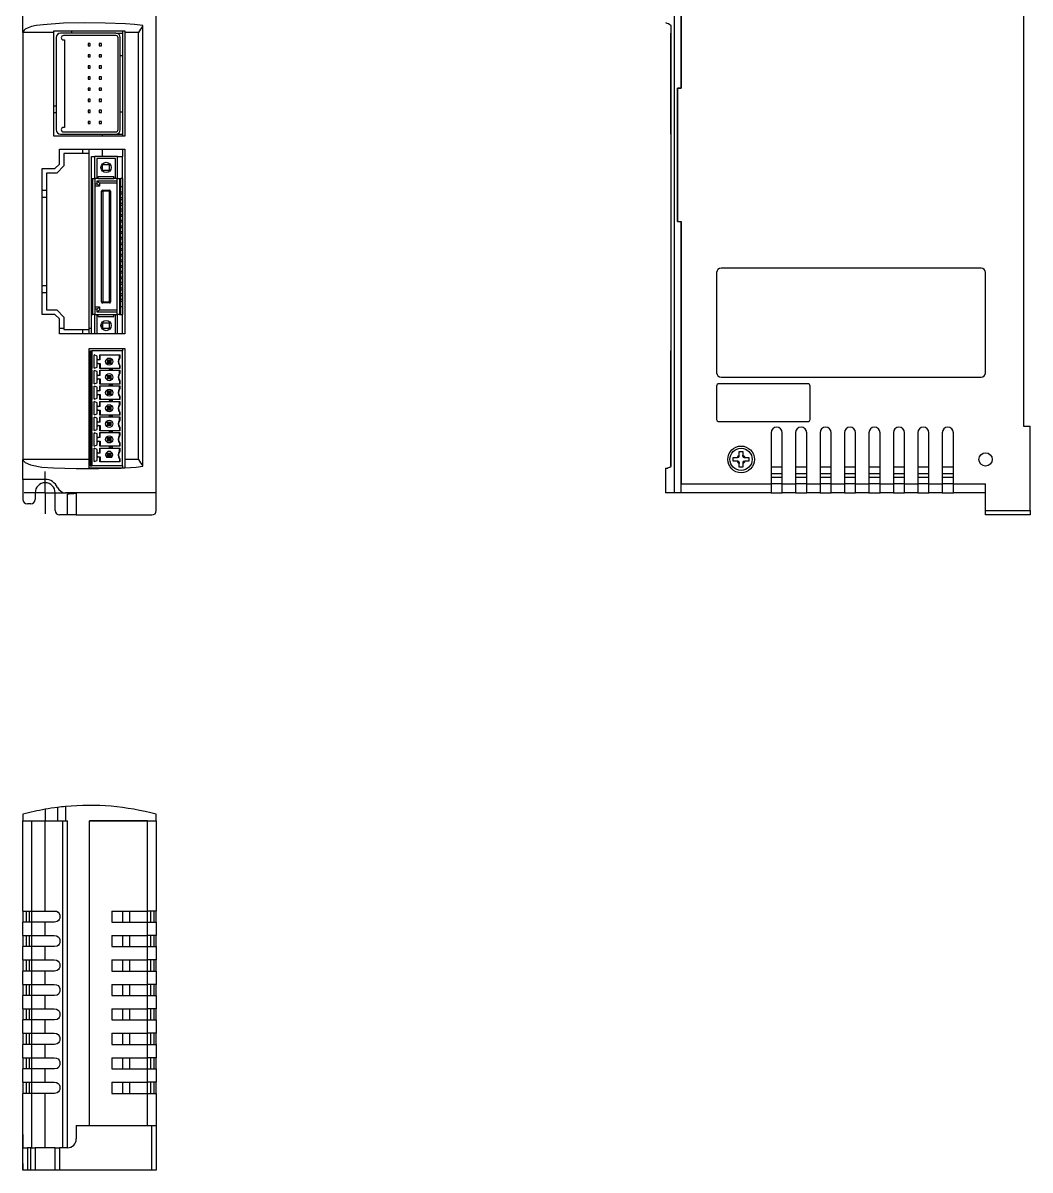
# Model space of a CAD drawing. Extents: x 123 to 708, y 84 to 535.
# Drawn here: x 481.1 to 707.7, y 83.5 to 341.5 of the extents above; entities that cross this region are included whole.
import ezdxf

# ---------------------------------------------------------------- set-up
doc = ezdxf.new("R2010")
doc.units = 0
doc.linetypes.add('CENTER', pattern=[10.16, 6.35, -1.27, 1.27, -1.27])
doc.layers.get('0').update_dxf_attribs({"linetype": 'CONTINUOUS'})
doc.layers.add('CENTER', color=1, linetype='CENTER')

msp = doc.modelspace()

# ---------------------------------------------------------------- linework, layer by layer
at = {"color": 7, "linetype": 'CONTINUOUS'}
for p, q in [((511.1, 235.82), (511.1, 387.82)), ((627.65, 235.82), (627.65, 387.82)), ((629.15, 326.82), (629.15, 387.82)), ((481.1, 339.32), (481.1, 384.82)), ((629.15, 385.82), (629.15, 326.82)), ((706.15, 372.82), (706.15, 250.82)), ((508.1, 241.78), (508.1, 340.86)), ((626.92, 241.78), (626.92, 340.86)), ((488.05, 339.32), (481.1, 339.32)), ((481.1, 339.32), (481.1, 243.32)), ((488.05, 339.32), (488.05, 339.67)), ((488.05, 339.67), (504, 339.67)), ((488.05, 315.97), (488.05, 339.32)), ((488.55, 338.17), (488.55, 317.47)), ((502, 339.17), (489.55, 339.17)), ((502, 338.64), (490.23, 338.64)), ((492.1, 339.17), (492.1, 339.67)), ((502, 339.17), (503.5, 339.17)), ((502.5, 317.47), (502.5, 338.14)), ((503, 317.47), (503, 338.17)), ((503.5, 339.67), (503.5, 315.97)), ((504, 339.67), (504, 339.32)), ((507.13, 339.32), (504, 339.32)), ((504, 339.32), (504, 315.97)), ((507.13, 243.32), (507.13, 339.32)), ((626.85, 338.17), (626.85, 339.17)), ((626.92, 339.17), (626.85, 339.17)), ((626.85, 317.47), (626.85, 338.17)), ((626.92, 338.17), (626.85, 338.17)), ((490.23, 337.64), (490.43, 337.64)), ((490.43, 337.64), (490.43, 317.97)), ((496.25, 336.82), (495.75, 336.82)), ((495.75, 336.82), (495.75, 336.32)), ((495.75, 336.32), (496.25, 336.32)), ((496.25, 336.32), (496.25, 336.82)), ((498.75, 336.82), (498.25, 336.82)), ((498.25, 336.82), (498.25, 336.32)), ((498.25, 336.32), (498.75, 336.32)), ((498.75, 336.32), (498.75, 336.82)), ((495.75, 334.32), (495.75, 333.82)), ((496.25, 334.32), (495.75, 334.32)), ((495.75, 333.82), (496.25, 333.82)), ((496.25, 333.82), (496.25, 334.32)), ((498.75, 334.32), (498.25, 334.32)), ((498.25, 334.32), (498.25, 333.82)), ((498.25, 333.82), (498.75, 333.82)), ((498.75, 333.82), (498.75, 334.32)), ((503, 334.17), (503.5, 334.17)), ((496.25, 331.82), (495.75, 331.82)), ((495.75, 331.82), (495.75, 331.32)), ((495.75, 331.32), (496.25, 331.32)), ((496.25, 331.32), (496.25, 331.82)), ((498.75, 331.82), (498.25, 331.82)), ((498.25, 331.82), (498.25, 331.32)), ((498.25, 331.32), (498.75, 331.32)), ((498.75, 331.32), (498.75, 331.82)), ((496.25, 329.32), (495.75, 329.32)), ((495.75, 329.32), (495.75, 328.82)), ((495.75, 328.82), (496.25, 328.82)), ((496.25, 328.82), (496.25, 329.32)), ((498.25, 329.32), (498.25, 328.82)), ((498.75, 329.32), (498.25, 329.32)), ((498.25, 328.82), (498.75, 328.82)), ((498.75, 328.82), (498.75, 329.32)), ((495.75, 326.82), (495.75, 326.32)), ((496.25, 326.82), (495.75, 326.82)), ((495.75, 326.32), (496.25, 326.32)), ((496.25, 326.32), (496.25, 326.82)), ((498.75, 326.82), (498.25, 326.82)), ((498.25, 326.82), (498.25, 326.32)), ((498.25, 326.32), (498.75, 326.32)), ((498.75, 326.32), (498.75, 326.82)), ((629.15, 326.82), (628.35, 326.82)), ((628.35, 326.82), (628.35, 296.82)), ((628.35, 296.82), (628.35, 326.82)), ((628.35, 326.82), (629.15, 326.82)), ((488.05, 322.82), (488.55, 322.82)), ((496.25, 324.32), (495.75, 324.32)), ((495.75, 324.32), (495.75, 323.82)), ((495.75, 323.82), (496.25, 323.82)), ((496.25, 323.82), (496.25, 324.32)), ((498.25, 324.32), (498.25, 323.82)), ((498.75, 324.32), (498.25, 324.32)), ((498.25, 323.82), (498.75, 323.82)), ((498.75, 323.82), (498.75, 324.32)), ((488.05, 321.32), (488.55, 321.32)), ((496.25, 321.82), (495.75, 321.82)), ((495.75, 321.82), (495.75, 321.32)), ((495.75, 321.32), (496.25, 321.32)), ((496.25, 321.32), (496.25, 321.82)), ((498.25, 321.82), (498.25, 321.32)), ((498.75, 321.82), (498.25, 321.82)), ((498.25, 321.32), (498.75, 321.32)), ((498.75, 321.32), (498.75, 321.82)), ((503, 321.47), (503.5, 321.47)), ((490.43, 317.97), (490.23, 317.97)), ((496.25, 319.32), (495.75, 319.32)), ((495.75, 319.32), (495.75, 318.82)), ((495.75, 318.82), (496.25, 318.82)), ((496.25, 318.82), (496.25, 319.32)), ((498.25, 319.32), (498.25, 318.82)), ((498.75, 319.32), (498.25, 319.32)), ((498.25, 318.82), (498.75, 318.82)), ((498.75, 318.82), (498.75, 319.32)), ((626.85, 316.47), (626.85, 317.47)), ((626.92, 317.47), (626.85, 317.47)), ((504, 315.97), (488.05, 315.97)), ((489.55, 316.47), (502, 316.47)), ((490.23, 316.97), (502, 316.97)), ((498.9, 316.47), (498.9, 315.97)), ((502, 316.47), (503.5, 316.47)), ((626.92, 316.47), (626.85, 316.47)), ((489.3, 313.09), (504, 313.09)), ((489.3, 309.72), (489.3, 313.09)), ((494.5, 313.09), (494.5, 312.09)), ((496, 312.09), (496, 313.09)), ((498.9, 313.09), (498.9, 311.46)), ((503.5, 313.09), (503.5, 311.46)), ((504, 313.09), (504, 271.56)), ((488.3, 308.72), (489.3, 309.72)), ((490.3, 312.09), (490.3, 309.3)), ((496, 312.09), (490.3, 312.09)), ((496, 272.55), (496, 312.09)), ((496.5, 311.46), (497.2, 311.46)), ((496.5, 306.46), (496.5, 311.46)), ((497.2, 311.46), (497.2, 306.46)), ((502.4, 311.46), (497.2, 311.46)), ((501.9, 310.97), (497.7, 310.97)), ((497.7, 310.97), (497.7, 306.46)), ((498.9, 309.62), (498.9, 309.69)), ((498.9, 309.62), (498.9, 308.32)), ((498.9, 309.62), (500.5, 309.62)), ((499, 308.32), (499, 309.62)), ((500.5, 309.62), (500.5, 308.32)), ((501.9, 306.46), (501.9, 310.97)), ((502.4, 306.46), (502.4, 311.46)), ((502.4, 311.46), (503.5, 311.46)), ((503.5, 306.46), (503.5, 311.46)), ((485.4, 275.92), (485.4, 308.72)), ((485.4, 308.72), (488.3, 308.72)), ((486.4, 307.72), (486.4, 276.92)), ((488.71, 307.72), (486.4, 307.72)), ((490.3, 309.3), (488.71, 307.72)), ((498.05, 306.96), (501.55, 306.96)), ((498.05, 306.46), (498.05, 306.96)), ((500.5, 308.32), (498.9, 308.32)), ((498.9, 308.26), (498.9, 308.32)), ((501.55, 306.46), (501.55, 306.96)), ((496.49, 303.46), (496.49, 304.61)), ((496.49, 304.61), (496.5, 304.61)), ((496.5, 306.46), (496.8, 306.46)), ((496.5, 275.93), (496.5, 306.46)), ((496.8, 275.93), (496.8, 306.46)), ((496.8, 306.46), (497.3, 306.46)), ((497.3, 306.46), (497.3, 275.93)), ((498.05, 306.46), (497.3, 306.46)), ((497.3, 305.26), (497.8, 305.26)), ((498.3, 304.76), (497.3, 304.76)), ((497.8, 305.96), (502.3, 305.96)), ((497.8, 305.96), (498.3, 305.46)), ((497.8, 305.26), (497.8, 305.96)), ((497.8, 305.26), (498.3, 304.76)), ((498.05, 306.46), (501.55, 306.46)), ((502.3, 305.46), (498.3, 305.46)), ((498.3, 305.46), (498.3, 304.76)), ((502.3, 306.46), (501.55, 306.46)), ((502.3, 275.93), (502.3, 306.46)), ((502.3, 306.46), (502.8, 306.46)), ((502.8, 306.46), (502.8, 275.93)), ((502.8, 306.46), (503.1, 306.46)), ((503.1, 275.93), (503.1, 306.46)), ((503.5, 306.46), (503.1, 306.46)), ((503.1, 304.69), (503.5, 304.69)), ((503.5, 306.46), (503.5, 275.93)), ((486.4, 303.82), (485.4, 303.82)), ((485.4, 302.32), (486.4, 302.32)), ((496.49, 302.3), (496.49, 303.46)), ((496.49, 303.46), (496.5, 303.46)), ((496.49, 302.3), (496.5, 302.3)), ((498.8, 303.64), (499.05, 303.64)), ((498.8, 278.74), (498.8, 303.64)), ((499.05, 303.64), (499.05, 303.89)), ((499.05, 303.89), (500.55, 303.89)), ((500.55, 303.64), (499.05, 303.64)), ((499.05, 303.64), (499.05, 278.74)), ((500.55, 303.64), (500.55, 303.89)), ((500.55, 278.74), (500.55, 303.64)), ((500.55, 303.64), (500.8, 303.64)), ((500.8, 303.64), (500.8, 278.74)), ((503.1, 303.46), (503.5, 303.46)), ((503.1, 303.06), (503.5, 303.06)), ((503.1, 302.19), (503.5, 302.19)), ((503.1, 301.79), (503.5, 301.79)), ((503.1, 300.92), (503.5, 300.92)), ((503.1, 300.52), (503.5, 300.52)), ((503.1, 299.65), (503.5, 299.65)), ((503.1, 299.25), (503.5, 299.25)), ((503.1, 298.38), (503.5, 298.38)), ((503.1, 297.98), (503.5, 297.98)), ((503.1, 297.11), (503.5, 297.11)), ((503.1, 296.71), (503.5, 296.71)), ((628.35, 296.82), (629.15, 296.82)), ((628.35, 296.82), (629.15, 296.82)), ((629.15, 235.82), (629.15, 296.82)), ((629.15, 296.82), (629.15, 237.82)), ((503.1, 295.84), (503.5, 295.84)), ((503.1, 295.44), (503.5, 295.44)), ((503.1, 294.57), (503.5, 294.57)), ((503.1, 294.17), (503.5, 294.17)), ((503.1, 293.3), (503.5, 293.3)), ((503.1, 292.9), (503.5, 292.9)), ((503.1, 292.03), (503.5, 292.03)), ((503.1, 291.63), (503.5, 291.63)), ((503.1, 290.76), (503.5, 290.76)), ((503.1, 290.36), (503.5, 290.36)), ((503.1, 289.49), (503.5, 289.49)), ((503.1, 289.09), (503.5, 289.09)), ((503.1, 288.22), (503.5, 288.22)), ((503.1, 287.82), (503.5, 287.82)), ((503.1, 286.95), (503.5, 286.95)), ((503.1, 286.55), (503.5, 286.55)), ((696.65, 286.32), (638.15, 286.32)), ((503.1, 285.68), (503.5, 285.68)), ((503.1, 285.28), (503.5, 285.28)), ((503.1, 284.41), (503.5, 284.41)), ((503.1, 284.01), (503.5, 284.01)), ((637.15, 285.32), (637.15, 262.82)), ((697.65, 262.82), (697.65, 285.32)), ((486.4, 282.32), (485.4, 282.32)), ((503.1, 283.14), (503.5, 283.14)), ((503.1, 282.74), (503.5, 282.74)), ((503.1, 281.87), (503.5, 281.87)), ((503.1, 281.47), (503.5, 281.47)), ((485.4, 280.82), (486.4, 280.82)), ((498.8, 278.74), (499.05, 278.74)), ((499.05, 278.74), (500.55, 278.74)), ((499.05, 278.49), (499.05, 278.74)), ((500.55, 278.49), (500.55, 278.74)), ((500.55, 278.74), (500.8, 278.74)), ((503.1, 280.6), (503.5, 280.6)), ((503.1, 280.2), (503.5, 280.2)), ((503.1, 279.33), (503.5, 279.33)), ((503.1, 278.93), (503.5, 278.93)), ((486.4, 276.92), (488.71, 276.92)), ((488.71, 276.92), (490.3, 275.33)), ((497.3, 277.63), (498.3, 277.63)), ((497.8, 277.13), (497.3, 277.13)), ((497.8, 277.13), (498.3, 277.63)), ((497.8, 276.43), (497.8, 277.13)), ((497.8, 276.43), (498.3, 276.93)), ((502.3, 276.43), (497.8, 276.43)), ((498.3, 277.63), (498.3, 276.93)), ((498.3, 276.93), (502.3, 276.93)), ((500.55, 278.49), (499.05, 278.49)), ((503.1, 277.69), (503.5, 277.69)), ((488.3, 275.92), (485.4, 275.92)), ((489.3, 274.92), (488.3, 275.92)), ((489.3, 271.55), (489.3, 274.92)), ((490.3, 275.33), (490.3, 272.55)), ((496.5, 275.93), (496.8, 275.93)), ((496.5, 271.56), (496.5, 275.93)), ((497.3, 275.93), (496.8, 275.93)), ((497.2, 275.93), (497.2, 271.56)), ((497.3, 275.93), (498.05, 275.93)), ((497.7, 275.93), (497.7, 271.56)), ((498.05, 275.43), (498.05, 275.93)), ((498.05, 275.93), (501.55, 275.93)), ((498.05, 275.43), (501.55, 275.43)), ((498.9, 274.13), (498.9, 274.06)), ((498.9, 274.06), (498.9, 272.82)), ((498.9, 274.06), (500.5, 274.06)), ((499, 274.06), (499, 272.76)), ((500.5, 274.06), (500.5, 272.76)), ((501.55, 275.43), (501.55, 275.93)), ((501.55, 275.93), (502.3, 275.93)), ((501.9, 271.56), (501.9, 275.93)), ((502.8, 275.93), (502.3, 275.93)), ((502.4, 271.56), (502.4, 275.93)), ((502.8, 275.93), (503.1, 275.93)), ((503.1, 275.93), (503.5, 275.93)), ((503.5, 271.56), (503.5, 275.93)), ((489.3, 272.82), (490.3, 272.82)), ((494.5, 271.55), (489.3, 271.55)), ((490.3, 272.55), (496, 272.55)), ((494.5, 272.55), (494.5, 271.56)), ((494.5, 271.56), (494.5, 271.55)), ((504, 271.56), (494.5, 271.56)), ((496, 272.82), (496.5, 272.82)), ((496, 271.56), (496, 272.55)), ((498.81, 272.82), (498.9, 272.82)), ((498.9, 272.82), (498.9, 272.76)), ((500.5, 272.76), (498.9, 272.76)), ((498.9, 272.76), (498.9, 272.7)), ((496, 268.27), (504, 268.27)), ((496, 243.32), (496, 268.27)), ((503.5, 268.27), (503.5, 267.77)), ((504, 268.27), (504, 243.32)), ((496.25, 267.77), (496.25, 241.87)), ((496.25, 267.77), (496.5, 267.77)), ((496.5, 267.77), (496.6, 267.77)), ((496.5, 263.77), (496.5, 267.77)), ((496.6, 267.77), (496.6, 263.77)), ((503.5, 267.77), (496.6, 267.77)), ((497.15, 263.83), (497.15, 266.81)), ((497.83, 266.57), (497.15, 266.81)), ((497.83, 265.92), (497.83, 266.57)), ((497.83, 264.72), (497.83, 265.92)), ((498.36, 265.72), (498.03, 265.72)), ((498.36, 265.72), (498.36, 266.87)), ((498.36, 266.87), (502.93, 266.87)), ((498.5, 265.72), (498.36, 265.72)), ((498.5, 265.72), (498.5, 266.87)), ((500.36, 265.45), (500.1, 265.72)), ((500.1, 265.72), (500.9, 265.72)), ((500.1, 264.92), (500.1, 265.72)), ((500.9, 265.72), (500.63, 265.45)), ((500.9, 265.72), (500.9, 264.92)), ((502.8, 266.22), (502.8, 266.87)), ((502.93, 266.17), (502.8, 266.22)), ((502.93, 266.87), (502.93, 266.17)), ((503.5, 241.87), (503.5, 267.77)), ((626.92, 267.77), (626.85, 267.77)), ((626.85, 241.87), (626.85, 267.77)), ((496.5, 263.77), (496.5, 263.57)), ((496.6, 263.77), (496.5, 263.77)), ((496.5, 263.77), (496.5, 263.77)), ((496.5, 263.57), (496.5, 263.37)), ((496.5, 263.37), (496.6, 263.37)), ((496.5, 260.27), (496.5, 263.37)), ((496.5, 263.37), (496.5, 263.37)), ((496.6, 263.37), (496.6, 260.27)), ((497.15, 263.83), (497.83, 264.06)), ((497.15, 260.33), (497.15, 263.31)), ((497.83, 263.07), (497.15, 263.31)), ((497.83, 264.06), (497.83, 264.72)), ((498.03, 264.92), (498.36, 264.92)), ((498.36, 263.77), (498.36, 264.92)), ((498.36, 264.92), (498.5, 264.92)), ((502.93, 263.77), (498.36, 263.77)), ((498.36, 262.22), (498.36, 263.37)), ((498.36, 263.37), (502.93, 263.37)), ((498.5, 264.92), (498.5, 263.77)), ((498.5, 262.22), (498.5, 263.37)), ((500.36, 265.19), (500.1, 264.92)), ((500.9, 264.92), (500.1, 264.92)), ((500.63, 265.45), (500.36, 265.45)), ((500.36, 265.19), (500.36, 265.45)), ((500.63, 265.19), (500.36, 265.19)), ((500.5, 263.57), (501.2, 263.76)), ((501.2, 263.38), (500.5, 263.57)), ((500.63, 265.45), (500.63, 265.19)), ((500.9, 264.92), (500.63, 265.19)), ((501.2, 263.76), (501.2, 263.38)), ((502.93, 264.47), (502.8, 264.42)), ((502.8, 264.42), (502.8, 263.77)), ((502.8, 262.72), (502.8, 263.37)), ((502.93, 264.47), (502.93, 263.77)), ((502.93, 263.37), (502.93, 262.67)), ((497.15, 260.33), (497.83, 260.56)), ((497.83, 262.42), (497.83, 263.07)), ((497.83, 261.22), (497.83, 262.42)), ((497.83, 260.56), (497.83, 261.22)), ((498.36, 262.22), (498.03, 262.22)), ((498.03, 261.42), (498.36, 261.42)), ((498.5, 262.22), (498.36, 262.22)), ((498.36, 260.27), (498.36, 261.42)), ((498.36, 261.42), (498.5, 261.42)), ((498.5, 261.42), (498.5, 260.27)), ((500.36, 261.95), (500.1, 262.22)), ((500.1, 262.22), (500.9, 262.22)), ((500.1, 261.42), (500.1, 262.22)), ((500.36, 261.69), (500.1, 261.42)), ((500.9, 261.42), (500.1, 261.42)), ((500.63, 261.95), (500.36, 261.95)), ((500.36, 261.69), (500.36, 261.95)), ((500.63, 261.69), (500.36, 261.69)), ((500.9, 262.22), (500.63, 261.95)), ((500.63, 261.95), (500.63, 261.69)), ((500.9, 261.42), (500.63, 261.69)), ((500.9, 262.22), (500.9, 261.42)), ((502.93, 262.67), (502.8, 262.72)), ((502.93, 260.97), (502.8, 260.92)), ((502.8, 260.92), (502.8, 260.27)), ((502.93, 260.97), (502.93, 260.27)), ((638.15, 261.82), (696.65, 261.82)), ((496.5, 260.27), (496.5, 260.07)), ((496.6, 260.27), (496.5, 260.27)), ((496.5, 260.27), (496.5, 260.27)), ((496.5, 260.07), (496.5, 259.87)), ((496.5, 259.87), (496.6, 259.87)), ((496.5, 256.77), (496.5, 259.87)), ((496.5, 259.87), (496.5, 259.87)), ((496.6, 259.87), (496.6, 256.77)), ((497.83, 259.57), (497.15, 259.81)), ((497.15, 256.83), (497.15, 259.81)), ((497.83, 258.92), (497.83, 259.57)), ((497.83, 257.72), (497.83, 258.92)), ((498.36, 258.72), (498.03, 258.72)), ((502.93, 260.27), (498.36, 260.27)), ((498.36, 258.72), (498.36, 259.87)), ((498.36, 259.87), (502.93, 259.87)), ((498.5, 258.72), (498.36, 258.72)), ((498.5, 258.72), (498.5, 259.87)), ((500.36, 258.45), (500.1, 258.72)), ((500.1, 258.72), (500.9, 258.72)), ((500.1, 257.92), (500.1, 258.72)), ((500.36, 258.19), (500.1, 257.92)), ((500.63, 258.45), (500.36, 258.45)), ((500.36, 258.19), (500.36, 258.45)), ((500.63, 258.19), (500.36, 258.19)), ((500.5, 260.07), (501.2, 260.26)), ((501.2, 259.88), (500.5, 260.07)), ((500.9, 258.72), (500.63, 258.45)), ((500.63, 258.45), (500.63, 258.19)), ((500.9, 257.92), (500.63, 258.19)), ((500.9, 258.72), (500.9, 257.92)), ((501.2, 260.26), (501.2, 259.88)), ((502.8, 259.22), (502.8, 259.87)), ((502.93, 259.17), (502.8, 259.22)), ((502.93, 259.87), (502.93, 259.17)), ((637.15, 259.82), (637.15, 252.32)), ((657.65, 260.32), (637.65, 260.32)), ((658.15, 252.32), (658.15, 259.82)), ((496.5, 256.77), (496.5, 256.57)), ((496.6, 256.77), (496.5, 256.77)), ((496.5, 256.77), (496.5, 256.77)), ((496.5, 256.57), (496.5, 256.37)), ((496.5, 256.37), (496.6, 256.37)), ((496.5, 253.27), (496.5, 256.37)), ((496.5, 256.37), (496.5, 256.37)), ((496.6, 256.37), (496.6, 253.27)), ((497.15, 256.83), (497.83, 257.06)), ((497.83, 256.07), (497.15, 256.31)), ((497.15, 253.33), (497.15, 256.31)), ((497.83, 257.06), (497.83, 257.72)), ((497.83, 255.42), (497.83, 256.07)), ((497.83, 254.22), (497.83, 255.42)), ((498.03, 257.92), (498.36, 257.92)), ((498.36, 256.77), (498.36, 257.92)), ((498.36, 257.92), (498.5, 257.92)), ((502.93, 256.77), (498.36, 256.77)), ((498.36, 255.22), (498.36, 256.37)), ((498.36, 256.37), (502.93, 256.37)), ((498.5, 257.92), (498.5, 256.77)), ((498.5, 255.22), (498.5, 256.37)), ((500.9, 257.92), (500.1, 257.92)), ((500.5, 256.57), (501.2, 256.76)), ((501.2, 256.38), (500.5, 256.57)), ((501.2, 256.76), (501.2, 256.38)), ((502.93, 257.47), (502.8, 257.42)), ((502.8, 257.42), (502.8, 256.77)), ((502.8, 255.72), (502.8, 256.37)), ((502.8, 255.72), (502.93, 255.67)), ((502.93, 257.47), (502.93, 256.77)), ((502.93, 256.37), (502.93, 255.67)), ((496.5, 253.27), (496.5, 253.07)), ((496.6, 253.27), (496.5, 253.27)), ((496.5, 253.27), (496.5, 253.27)), ((496.5, 253.07), (496.5, 252.87)), ((496.5, 252.87), (496.6, 252.87)), ((496.5, 249.77), (496.5, 252.87)), ((496.5, 252.87), (496.5, 252.87)), ((496.6, 252.87), (496.6, 249.77)), ((497.15, 253.33), (497.83, 253.56)), ((497.83, 252.57), (497.15, 252.81)), ((497.15, 249.83), (497.15, 252.81)), ((497.83, 253.56), (497.83, 254.22)), ((498.36, 255.22), (498.03, 255.22)), ((498.03, 254.42), (498.36, 254.42)), ((498.5, 255.22), (498.36, 255.22)), ((498.36, 253.27), (498.36, 254.42)), ((498.36, 254.42), (498.5, 254.42)), ((502.93, 253.27), (498.36, 253.27)), ((498.36, 251.72), (498.36, 252.87)), ((498.36, 252.87), (502.93, 252.87)), ((498.5, 254.42), (498.5, 253.27)), ((498.5, 251.72), (498.5, 252.87)), ((500.1, 255.22), (500.36, 254.95)), ((500.1, 254.42), (500.1, 255.22)), ((500.1, 255.22), (500.9, 255.22)), ((500.1, 254.42), (500.36, 254.69)), ((500.9, 254.42), (500.1, 254.42)), ((500.36, 254.69), (500.36, 254.95)), ((500.36, 254.95), (500.63, 254.95)), ((500.36, 254.69), (500.63, 254.69)), ((500.5, 253.07), (501.2, 253.26)), ((501.2, 252.88), (500.5, 253.07)), ((500.63, 254.95), (500.9, 255.22)), ((500.63, 254.95), (500.63, 254.69)), ((500.63, 254.69), (500.9, 254.42)), ((500.9, 255.22), (500.9, 254.42)), ((501.2, 253.26), (501.2, 252.88)), ((502.93, 253.97), (502.8, 253.92)), ((502.8, 253.92), (502.8, 253.27)), ((502.8, 252.22), (502.8, 252.87)), ((502.93, 253.97), (502.93, 253.27)), ((502.93, 252.87), (502.93, 252.17)), ((497.83, 251.92), (497.83, 252.57)), ((497.83, 250.72), (497.83, 251.92)), ((497.83, 250.06), (497.83, 250.72)), ((498.36, 251.72), (498.03, 251.72)), ((498.03, 250.92), (498.36, 250.92)), ((498.5, 251.72), (498.36, 251.72)), ((498.36, 249.77), (498.36, 250.92)), ((498.36, 250.92), (498.5, 250.92)), ((498.5, 250.92), (498.5, 249.77)), ((500.36, 251.45), (500.1, 251.72)), ((500.1, 251.72), (500.9, 251.72)), ((500.1, 250.92), (500.1, 251.72)), ((500.36, 251.19), (500.1, 250.92)), ((500.9, 250.92), (500.1, 250.92)), ((500.63, 251.45), (500.36, 251.45)), ((500.36, 251.19), (500.36, 251.45)), ((500.63, 251.19), (500.36, 251.19)), ((500.9, 251.72), (500.63, 251.45)), ((500.63, 251.45), (500.63, 251.19)), ((500.9, 250.92), (500.63, 251.19)), ((500.9, 251.72), (500.9, 250.92)), ((502.93, 252.17), (502.8, 252.22)), ((502.93, 250.47), (502.8, 250.42)), ((502.8, 250.42), (502.8, 249.77)), ((502.93, 250.47), (502.93, 249.77)), ((637.65, 251.82), (657.65, 251.82)), ((706.15, 250.82), (707.65, 250.82)), ((707.65, 231.82), (707.65, 250.82)), ((496.5, 249.77), (496.5, 249.57)), ((496.6, 249.77), (496.5, 249.77)), ((496.5, 249.77), (496.5, 249.77)), ((496.5, 249.57), (496.5, 249.37)), ((496.5, 249.37), (496.6, 249.37)), ((496.5, 246.27), (496.5, 249.37)), ((496.5, 249.37), (496.5, 249.37)), ((496.6, 249.37), (496.6, 246.27)), ((497.15, 249.83), (497.83, 250.06)), ((497.15, 246.33), (497.15, 249.31)), ((497.83, 249.07), (497.15, 249.31)), ((497.83, 248.42), (497.83, 249.07)), ((497.83, 247.22), (497.83, 248.42)), ((498.36, 248.22), (498.03, 248.22)), ((502.93, 249.77), (498.36, 249.77)), ((498.36, 248.22), (498.36, 249.37)), ((498.36, 249.37), (502.93, 249.37)), ((498.5, 248.22), (498.36, 248.22)), ((498.5, 248.22), (498.5, 249.37)), ((500.36, 247.95), (500.1, 248.22)), ((500.1, 248.22), (500.9, 248.22)), ((500.1, 247.42), (500.1, 248.22)), ((500.36, 247.69), (500.1, 247.42)), ((500.63, 247.95), (500.36, 247.95)), ((500.36, 247.69), (500.36, 247.95)), ((500.63, 247.69), (500.36, 247.69)), ((500.5, 249.57), (501.2, 249.76)), ((501.2, 249.38), (500.5, 249.57)), ((500.9, 248.22), (500.63, 247.95)), ((500.63, 247.95), (500.63, 247.69)), ((500.9, 247.42), (500.63, 247.69)), ((500.9, 248.22), (500.9, 247.42)), ((501.2, 249.76), (501.2, 249.38)), ((502.8, 248.72), (502.8, 249.37)), ((502.8, 248.72), (502.93, 248.67)), ((502.93, 249.37), (502.93, 248.67)), ((649.4, 249.32), (649.4, 237.82)), ((651.9, 237.82), (651.9, 249.32)), ((654.9, 249.32), (654.9, 237.82)), ((657.4, 237.82), (657.4, 249.32)), ((660.4, 249.32), (660.4, 237.82)), ((662.9, 237.82), (662.9, 249.32)), ((665.9, 249.32), (665.9, 237.82)), ((668.4, 237.82), (668.4, 249.32)), ((671.4, 249.32), (671.4, 237.82)), ((673.9, 237.82), (673.9, 249.32)), ((676.9, 249.32), (676.9, 237.82)), ((679.4, 237.82), (679.4, 249.32)), ((682.4, 249.32), (682.4, 237.82)), ((684.9, 237.82), (684.9, 249.32)), ((687.9, 249.32), (687.9, 237.82)), ((690.4, 237.82), (690.4, 249.32)), ((496.25, 245.92), (496, 245.92)), ((496.5, 246.27), (496.5, 246.07)), ((496.6, 246.27), (496.5, 246.27)), ((496.5, 246.27), (496.5, 246.27)), ((496.5, 246.07), (496.5, 245.87)), ((496.5, 245.87), (496.6, 245.87)), ((496.5, 241.87), (496.5, 245.87)), ((496.5, 245.87), (496.5, 245.87)), ((496.6, 245.87), (496.6, 241.87)), ((497.15, 246.33), (497.83, 246.56)), ((497.15, 242.83), (497.15, 245.81)), ((497.83, 245.57), (497.15, 245.81)), ((497.83, 246.56), (497.83, 247.22)), ((497.83, 244.92), (497.83, 245.57)), ((498.03, 247.42), (498.36, 247.42)), ((498.36, 246.27), (498.36, 247.42)), ((498.36, 247.42), (498.5, 247.42)), ((502.93, 246.27), (498.36, 246.27)), ((498.36, 244.72), (498.36, 245.87)), ((498.36, 245.87), (502.93, 245.87)), ((498.5, 247.42), (498.5, 246.27)), ((498.5, 244.72), (498.5, 245.87)), ((500.9, 247.42), (500.1, 247.42)), ((500.5, 246.07), (501.2, 246.26)), ((501.2, 245.88), (500.5, 246.07)), ((501.2, 246.26), (501.2, 245.88)), ((502.93, 246.97), (502.8, 246.92)), ((502.8, 246.92), (502.8, 246.27)), ((502.8, 245.22), (502.8, 245.87)), ((502.8, 245.22), (502.93, 245.17)), ((502.93, 246.97), (502.93, 246.27)), ((502.93, 245.87), (502.93, 245.17)), ((642.25, 245.07), (643.05, 245.07)), ((642.25, 244.24), (642.25, 245.07)), ((643.05, 245.07), (643.05, 244.24)), ((481.1, 238.82), (481.1, 243.32)), ((496, 243.32), (481.1, 243.32)), ((496, 241.37), (496, 243.32)), ((497.15, 242.83), (497.83, 243.06)), ((497.83, 243.72), (497.83, 244.92)), ((497.83, 243.06), (497.83, 243.72)), ((498.36, 244.72), (498.03, 244.72)), ((498.03, 243.92), (498.36, 243.92)), ((498.5, 244.72), (498.36, 244.72)), ((498.36, 242.77), (498.36, 243.92)), ((498.36, 243.92), (498.5, 243.92)), ((502.93, 242.77), (498.36, 242.77)), ((498.5, 243.92), (498.5, 242.77)), ((499.87, 243.82), (501.12, 243.82)), ((500.1, 244.72), (500.36, 244.45)), ((500.1, 243.92), (500.1, 244.72)), ((500.1, 244.72), (500.9, 244.72)), ((500.1, 243.92), (500.36, 244.19)), ((500.9, 243.92), (500.1, 243.92)), ((500.36, 244.19), (500.36, 244.45)), ((500.36, 244.45), (500.63, 244.45)), ((500.36, 244.19), (500.63, 244.19)), ((500.63, 244.45), (500.9, 244.72)), ((500.63, 244.45), (500.63, 244.19)), ((500.63, 244.19), (500.9, 243.92)), ((500.9, 244.72), (500.9, 243.92)), ((502.93, 243.47), (502.8, 243.42)), ((502.8, 243.42), (502.8, 242.77)), ((502.93, 243.47), (502.93, 242.77)), ((507.13, 243.32), (504, 243.32)), ((504, 243.32), (504, 241.4)), ((640.9, 243.72), (641.74, 243.72)), ((640.9, 242.92), (640.9, 243.72)), ((641.74, 242.92), (640.9, 242.92)), ((641.95, 243.72), (641.74, 243.72)), ((641.95, 242.92), (641.74, 242.92)), ((642.25, 244.02), (642.25, 244.24)), ((642.25, 242.62), (642.25, 242.4)), ((643.05, 244.02), (643.05, 244.24)), ((643.05, 242.62), (643.05, 242.4)), ((643.35, 243.72), (643.57, 243.72)), ((643.35, 242.92), (643.57, 242.92)), ((643.57, 243.72), (644.4, 243.72)), ((644.4, 242.92), (643.57, 242.92)), ((644.4, 243.72), (644.4, 242.92)), ((503.22, 241.37), (496, 241.37)), ((496.25, 241.87), (496.5, 241.87)), ((496.5, 241.87), (496.6, 241.87)), ((503.5, 241.87), (496.6, 241.87)), ((504, 241.37), (503.22, 241.37)), ((503.5, 241.87), (503.5, 241.37)), ((504, 241.4), (504, 241.37)), ((625.65, 241.32), (625.65, 235.82)), ((626.2, 241.37), (626.1, 241.37)), ((626.2, 241.4), (626.2, 241.37)), ((626.92, 241.87), (626.85, 241.87)), ((642.25, 241.57), (642.25, 242.4)), ((643.05, 241.57), (642.25, 241.57)), ((643.05, 242.4), (643.05, 241.57)), ((651.9, 241.57), (649.4, 241.57)), ((651.9, 240.07), (649.4, 240.07)), ((657.4, 241.57), (654.9, 241.57)), ((657.4, 240.07), (654.9, 240.07)), ((662.9, 241.57), (660.4, 241.57)), ((662.9, 240.07), (660.4, 240.07)), ((668.4, 241.57), (665.9, 241.57)), ((668.4, 240.07), (665.9, 240.07)), ((673.9, 241.57), (671.4, 241.57)), ((673.9, 240.07), (671.4, 240.07)), ((679.4, 241.57), (676.9, 241.57)), ((679.4, 240.07), (676.9, 240.07)), ((684.9, 241.57), (682.4, 241.57)), ((684.9, 240.07), (682.4, 240.07)), ((690.4, 241.57), (687.9, 241.57)), ((690.4, 240.07), (687.9, 240.07)), ((486.1, 238.82), (481.1, 238.82)), ((481.1, 238.82), (481.1, 234.32)), ((629.15, 237.82), (649.4, 237.82)), ((649.4, 239.32), (651.9, 239.32)), ((649.4, 237.82), (649.4, 235.82)), ((651.9, 237.82), (649.4, 237.82)), ((651.9, 237.82), (654.9, 237.82)), ((651.9, 235.82), (651.9, 237.82)), ((654.9, 239.32), (657.4, 239.32)), ((654.9, 237.82), (654.9, 235.82)), ((657.4, 237.82), (654.9, 237.82)), ((657.4, 237.82), (660.4, 237.82)), ((657.4, 235.82), (657.4, 237.82)), ((660.4, 239.32), (662.9, 239.32)), ((660.4, 237.82), (660.4, 235.82)), ((662.9, 237.82), (660.4, 237.82)), ((662.9, 237.82), (665.9, 237.82)), ((662.9, 235.82), (662.9, 237.82)), ((665.9, 239.32), (668.4, 239.32)), ((665.9, 237.82), (665.9, 235.82)), ((668.4, 237.82), (665.9, 237.82)), ((668.4, 237.82), (671.4, 237.82)), ((668.4, 235.82), (668.4, 237.82)), ((671.4, 239.32), (673.9, 239.32)), ((671.4, 237.82), (671.4, 235.82)), ((673.9, 237.82), (671.4, 237.82)), ((673.9, 237.82), (676.9, 237.82)), ((673.9, 235.82), (673.9, 237.82)), ((676.9, 239.32), (679.4, 239.32)), ((676.9, 237.82), (676.9, 235.82)), ((679.4, 237.82), (676.9, 237.82)), ((679.4, 237.82), (682.4, 237.82)), ((679.4, 235.82), (679.4, 237.82)), ((682.4, 239.32), (684.9, 239.32)), ((682.4, 237.82), (682.4, 235.82)), ((684.9, 237.82), (682.4, 237.82)), ((684.9, 237.82), (687.9, 237.82)), ((684.9, 235.82), (684.9, 237.82)), ((687.9, 239.32), (690.4, 239.32)), ((687.9, 237.82), (687.9, 235.82)), ((690.4, 237.82), (687.9, 237.82)), ((690.4, 237.82), (697.65, 237.82)), ((690.4, 235.82), (690.4, 237.82)), ((697.65, 231.82), (697.65, 237.82)), ((483.85, 235.82), (483.85, 234.32)), ((488.35, 231.82), (488.35, 235.82)), ((511.1, 235.82), (490.68, 235.82)), ((491.1, 230.82), (491.1, 235.56)), ((494.1, 235.82), (493.1, 235.73)), ((493.1, 235.73), (493.1, 230.82)), ((511.1, 231.82), (511.1, 235.82)), ((627.65, 235.82), (625.65, 235.82)), ((629.15, 235.82), (627.65, 235.82)), ((649.4, 235.82), (629.15, 235.82)), ((649.4, 235.82), (651.9, 235.82)), ((654.9, 235.82), (651.9, 235.82)), ((654.9, 235.82), (657.4, 235.82)), ((660.4, 235.82), (657.4, 235.82)), ((660.4, 235.82), (662.9, 235.82)), ((665.9, 235.82), (662.9, 235.82)), ((665.9, 235.82), (668.4, 235.82)), ((671.4, 235.82), (668.4, 235.82)), ((671.4, 235.82), (673.9, 235.82)), ((676.9, 235.82), (673.9, 235.82)), ((676.9, 235.82), (679.4, 235.82)), ((682.4, 235.82), (679.4, 235.82)), ((682.4, 235.82), (684.9, 235.82)), ((687.9, 235.82), (684.9, 235.82)), ((687.9, 235.82), (690.4, 235.82)), ((697.65, 235.82), (690.4, 235.82)), ((482.85, 233.32), (482.1, 233.32)), ((491.1, 230.82), (489.35, 230.82)), ((493.1, 230.82), (491.1, 230.82)), ((493.1, 230.82), (510.1, 230.82)), ((697.65, 231.82), (707.65, 231.82)), ((697.65, 230.82), (697.65, 231.82)), ((707.65, 230.82), (697.65, 230.82)), ((707.65, 231.82), (707.65, 230.82)), ((490.68, 165.26), (490.68, 162.02)), ((481.1, 163.52), (481.1, 162.02)), ((486.1, 164.64), (486.1, 162.02)), ((488.85, 165.06), (488.85, 162.02)), ((511.1, 162.02), (511.1, 163.52)), ((481.1, 162.02), (486.1, 162.02)), ((481.1, 141.77), (481.1, 162.02)), ((483.1, 141.77), (483.1, 162.02)), ((486.1, 162.02), (488.85, 162.02)), ((486.1, 141.77), (486.1, 162.02)), ((488.85, 162.02), (490.68, 162.02)), ((490.1, 88.52), (490.1, 162.02)), ((490.68, 162.02), (491.1, 162.02)), ((491.1, 88.52), (491.1, 162.02)), ((496.1, 162.02), (511.1, 162.02)), ((496.1, 93.52), (496.1, 162.02)), ((509.1, 162.02), (496.1, 162.02)), ((496.1, 93.52), (496.1, 162.02)), ((509.1, 141.77), (509.1, 162.02)), ((511.1, 162.02), (511.1, 141.77)), ((481.1, 141.77), (483.1, 141.77)), ((481.1, 141.77), (481.1, 139.27)), ((481.85, 141.77), (481.85, 139.27)), ((482.6, 139.27), (482.6, 141.77)), ((483.1, 141.77), (486.1, 141.77)), ((483.1, 139.27), (483.1, 141.77)), ((486.1, 141.77), (488.03, 141.77)), ((501.1, 141.77), (509.1, 141.77)), ((501.1, 141.77), (501.1, 139.27)), ((503.5, 141.77), (503.5, 139.27)), ((505.1, 141.77), (505.1, 139.27)), ((511.1, 141.77), (509.1, 141.77)), ((509.1, 139.27), (509.1, 141.77)), ((509.85, 139.27), (509.85, 141.77)), ((510.6, 139.27), (510.6, 141.77)), ((511.1, 139.27), (511.1, 141.77)), ((483.1, 139.27), (481.1, 139.27)), ((481.1, 136.27), (481.1, 139.27)), ((483.1, 136.27), (483.1, 139.27)), ((486.1, 139.27), (483.1, 139.27)), ((486.1, 136.27), (486.1, 139.27)), ((488.03, 139.27), (486.1, 139.27)), ((501.1, 139.27), (509.1, 139.27)), ((509.1, 136.27), (509.1, 139.27)), ((509.1, 139.27), (511.1, 139.27)), ((511.1, 139.27), (511.1, 136.27)), ((481.1, 136.27), (483.1, 136.27)), ((481.1, 136.27), (481.1, 133.77)), ((481.85, 136.27), (481.85, 133.77)), ((482.6, 133.77), (482.6, 136.27)), ((483.1, 136.27), (486.1, 136.27)), ((483.1, 133.77), (483.1, 136.27)), ((486.1, 136.27), (488.03, 136.27)), ((501.1, 136.27), (509.1, 136.27)), ((501.1, 136.27), (501.1, 133.77)), ((503.5, 136.27), (503.5, 133.77)), ((505.1, 136.27), (505.1, 133.77)), ((511.1, 136.27), (509.1, 136.27)), ((509.1, 133.77), (509.1, 136.27)), ((509.85, 133.77), (509.85, 136.27)), ((510.6, 133.77), (510.6, 136.27)), ((511.1, 133.77), (511.1, 136.27)), ((483.1, 133.77), (481.1, 133.77)), ((481.1, 130.77), (481.1, 133.77)), ((483.1, 130.77), (483.1, 133.77)), ((486.1, 133.77), (483.1, 133.77)), ((486.1, 130.77), (486.1, 133.77)), ((488.03, 133.77), (486.1, 133.77)), ((501.1, 133.77), (509.1, 133.77)), ((509.1, 130.77), (509.1, 133.77)), ((509.1, 133.77), (511.1, 133.77)), ((511.1, 133.77), (511.1, 130.77)), ((481.1, 130.77), (483.1, 130.77)), ((481.1, 130.77), (481.1, 128.27)), ((481.85, 130.77), (481.85, 128.27)), ((482.6, 128.27), (482.6, 130.77)), ((483.1, 130.77), (486.1, 130.77)), ((483.1, 128.27), (483.1, 130.77)), ((486.1, 130.77), (488.03, 130.77)), ((501.1, 130.77), (509.1, 130.77)), ((501.1, 130.77), (501.1, 128.27)), ((503.5, 130.77), (503.5, 128.27)), ((505.1, 130.77), (505.1, 128.27)), ((511.1, 130.77), (509.1, 130.77)), ((509.1, 128.27), (509.1, 130.77)), ((509.85, 128.27), (509.85, 130.77)), ((510.6, 128.27), (510.6, 130.77)), ((511.1, 128.27), (511.1, 130.77)), ((483.1, 128.27), (481.1, 128.27)), ((481.1, 125.27), (481.1, 128.27)), ((483.1, 125.27), (483.1, 128.27)), ((486.1, 128.27), (483.1, 128.27)), ((486.1, 125.27), (486.1, 128.27)), ((488.03, 128.27), (486.1, 128.27)), ((501.1, 128.27), (509.1, 128.27)), ((509.1, 125.27), (509.1, 128.27)), ((509.1, 128.27), (511.1, 128.27)), ((511.1, 128.27), (511.1, 125.27)), ((481.1, 125.27), (483.1, 125.27)), ((481.1, 125.27), (481.1, 122.77)), ((481.85, 125.27), (481.85, 122.77)), ((482.6, 122.77), (482.6, 125.27)), ((483.1, 125.27), (486.1, 125.27)), ((483.1, 122.77), (483.1, 125.27)), ((486.1, 125.27), (488.03, 125.27)), ((501.1, 125.27), (509.1, 125.27)), ((501.1, 125.27), (501.1, 122.77)), ((503.5, 125.27), (503.5, 122.77)), ((505.1, 125.27), (505.1, 122.77)), ((511.1, 125.27), (509.1, 125.27)), ((509.1, 122.77), (509.1, 125.27)), ((509.85, 122.77), (509.85, 125.27)), ((510.6, 122.77), (510.6, 125.27)), ((511.1, 122.77), (511.1, 125.27)), ((483.1, 122.77), (481.1, 122.77)), ((481.1, 119.77), (481.1, 122.77)), ((483.1, 119.77), (483.1, 122.77)), ((486.1, 122.77), (483.1, 122.77)), ((486.1, 119.77), (486.1, 122.77)), ((488.03, 122.77), (486.1, 122.77)), ((501.1, 122.77), (509.1, 122.77)), ((509.1, 119.77), (509.1, 122.77)), ((509.1, 122.77), (511.1, 122.77)), ((511.1, 122.77), (511.1, 119.77)), ((481.1, 119.77), (483.1, 119.77)), ((481.1, 119.77), (481.1, 117.27)), ((481.85, 119.77), (481.85, 117.27)), ((482.6, 117.27), (482.6, 119.77)), ((483.1, 119.77), (486.1, 119.77)), ((483.1, 117.27), (483.1, 119.77)), ((486.1, 119.77), (488.03, 119.77)), ((501.1, 119.77), (509.1, 119.77)), ((501.1, 119.77), (501.1, 117.27)), ((503.5, 119.77), (503.5, 117.27)), ((505.1, 119.77), (505.1, 117.27)), ((511.1, 119.77), (509.1, 119.77)), ((509.1, 117.27), (509.1, 119.77)), ((509.85, 117.27), (509.85, 119.77)), ((510.6, 117.27), (510.6, 119.77)), ((511.1, 117.27), (511.1, 119.77)), ((483.1, 117.27), (481.1, 117.27)), ((481.1, 114.27), (481.1, 117.27)), ((483.1, 114.27), (483.1, 117.27)), ((486.1, 117.27), (483.1, 117.27)), ((486.1, 114.27), (486.1, 117.27)), ((488.03, 117.27), (486.1, 117.27)), ((501.1, 117.27), (509.1, 117.27)), ((509.1, 114.27), (509.1, 117.27)), ((509.1, 117.27), (511.1, 117.27)), ((511.1, 117.27), (511.1, 114.27)), ((481.1, 114.27), (483.1, 114.27)), ((481.1, 114.27), (481.1, 111.77)), ((481.85, 114.27), (481.85, 111.77)), ((482.6, 111.77), (482.6, 114.27)), ((483.1, 114.27), (486.1, 114.27)), ((483.1, 111.77), (483.1, 114.27)), ((486.1, 114.27), (488.03, 114.27)), ((501.1, 114.27), (509.1, 114.27)), ((501.1, 114.27), (501.1, 111.77)), ((503.5, 114.27), (503.5, 111.77)), ((505.1, 114.27), (505.1, 111.77)), ((511.1, 114.27), (509.1, 114.27)), ((509.1, 111.77), (509.1, 114.27)), ((509.85, 111.77), (509.85, 114.27)), ((510.6, 111.77), (510.6, 114.27)), ((511.1, 111.77), (511.1, 114.27)), ((483.1, 111.77), (481.1, 111.77)), ((481.1, 108.77), (481.1, 111.77)), ((483.1, 108.77), (483.1, 111.77)), ((486.1, 111.77), (483.1, 111.77)), ((486.1, 108.77), (486.1, 111.77)), ((488.03, 111.77), (486.1, 111.77)), ((501.1, 111.77), (509.1, 111.77)), ((509.1, 108.77), (509.1, 111.77)), ((509.1, 111.77), (511.1, 111.77)), ((511.1, 111.77), (511.1, 108.77)), ((481.1, 108.77), (483.1, 108.77)), ((481.1, 108.77), (481.1, 106.27)), ((481.85, 108.77), (481.85, 106.27)), ((482.6, 106.27), (482.6, 108.77)), ((483.1, 108.77), (486.1, 108.77)), ((483.1, 106.27), (483.1, 108.77)), ((486.1, 108.77), (488.03, 108.77)), ((501.1, 108.77), (509.1, 108.77)), ((501.1, 108.77), (501.1, 106.27)), ((503.5, 108.77), (503.5, 106.27)), ((505.1, 108.77), (505.1, 106.27)), ((511.1, 108.77), (509.1, 108.77)), ((509.1, 106.27), (509.1, 108.77)), ((509.85, 106.27), (509.85, 108.77)), ((510.6, 106.27), (510.6, 108.77)), ((511.1, 106.27), (511.1, 108.77)), ((483.1, 106.27), (481.1, 106.27)), ((481.1, 103.27), (481.1, 106.27)), ((483.1, 103.27), (483.1, 106.27)), ((486.1, 106.27), (483.1, 106.27)), ((486.1, 103.27), (486.1, 106.27)), ((488.03, 106.27), (486.1, 106.27)), ((501.1, 106.27), (509.1, 106.27)), ((509.1, 103.27), (509.1, 106.27)), ((509.1, 106.27), (511.1, 106.27)), ((511.1, 106.27), (511.1, 103.27)), ((481.1, 103.27), (483.1, 103.27)), ((481.1, 103.27), (481.1, 100.77)), ((481.85, 103.27), (481.85, 100.77)), ((482.6, 100.77), (482.6, 103.27)), ((483.1, 103.27), (486.1, 103.27)), ((483.1, 100.77), (483.1, 103.27)), ((486.1, 103.27), (488.03, 103.27)), ((501.1, 103.27), (509.1, 103.27)), ((501.1, 103.27), (501.1, 100.77)), ((503.5, 103.27), (503.5, 100.77)), ((505.1, 103.27), (505.1, 100.77)), ((511.1, 103.27), (509.1, 103.27)), ((509.1, 100.77), (509.1, 103.27)), ((509.85, 100.77), (509.85, 103.27)), ((510.6, 100.77), (510.6, 103.27)), ((511.1, 100.77), (511.1, 103.27)), ((483.1, 100.77), (481.1, 100.77)), ((481.1, 88.52), (481.1, 100.77)), ((483.1, 88.52), (483.1, 100.77)), ((486.1, 100.77), (483.1, 100.77)), ((486.1, 88.52), (486.1, 100.77)), ((488.03, 100.77), (486.1, 100.77)), ((501.1, 100.77), (509.1, 100.77)), ((509.1, 93.52), (509.1, 100.77)), ((509.1, 100.77), (511.1, 100.77)), ((511.1, 100.77), (511.1, 93.52)), ((493.1, 93.52), (493.1, 90.52)), ((493.1, 93.52), (510.1, 93.52)), ((510.1, 83.52), (510.1, 93.52)), ((510.1, 93.52), (511.1, 93.52)), ((511.1, 93.52), (511.1, 83.52)), ((481.1, 91.52), (481.1, 90.52)), ((481.1, 90.52), (481.1, 88.52)), ((481.1, 83.52), (481.1, 88.52)), ((481.1, 88.52), (482.1, 88.52)), ((482.1, 88.52), (482.1, 83.52)), ((482.85, 88.52), (482.1, 88.52)), ((482.85, 83.52), (482.85, 88.52)), ((482.85, 88.52), (483.85, 88.52)), ((483.85, 88.52), (483.85, 83.52)), ((488.35, 88.52), (483.85, 88.52)), ((488.35, 83.52), (488.35, 88.52)), ((488.35, 88.52), (489.35, 88.52)), ((489.35, 88.52), (489.35, 83.52)), ((491.1, 88.52), (489.35, 88.52)), ((481.1, 85.02), (481.1, 86.52)), ((481.1, 85.02), (481.1, 83.52)), ((482.1, 83.52), (481.1, 83.52)), ((482.85, 83.52), (482.1, 83.52)), ((483.85, 83.52), (482.85, 83.52)), ((488.35, 83.52), (483.85, 83.52)), ((489.35, 83.52), (488.35, 83.52)), ((510.1, 83.52), (489.35, 83.52)), ((511.1, 83.52), (510.1, 83.52)), ((511.1, 85.02), (511.1, 83.52))]:
    msp.add_line(p, q, dxfattribs=at)
at = {"color": 7, "linetype": 'CONTINUOUS', "flags": 128}
for points in [[(508.1, 340.86), (506.16, 341.11), (504.19, 341.23), (499.57, 341.41), (494.89, 341.48), (490.23, 341.39), (485.64, 341.07), (484.09, 340.86), (483.03, 340.63), (482.31, 340.4), (481.6, 340.04), (481.35, 339.83), (481.15, 339.57), (481.1, 339.38), (481.1, 339.32)], [(481.1, 243.32), (481.14, 243.11), (481.27, 242.89), (481.6, 242.6), (482.83, 242.07), (485.38, 241.58), (488, 241.4), (493.06, 241.27), (498.15, 241.27), (503.22, 241.37)], [(504, 241.4), (506.55, 241.57), (508.1, 241.78)], [(625.67, 241.32), (625.75, 241.32), (626.1, 241.37)], [(626.2, 241.4), (626.61, 241.57), (626.92, 241.78)], [(491.1, 235.56), (491.49, 235.59), (491.86, 235.62), (492.21, 235.65), (492.51, 235.68), (492.76, 235.7), (492.94, 235.72), (493.06, 235.73), (493.1, 235.73)], [(488.03, 141.77), (488.09, 141.77), (488.66, 141.7), (489.03, 141.5), (489.24, 141.23), (489.37, 140.86), (489.4, 140.5), (489.36, 140.15), (489.26, 139.85), (489.09, 139.6), (488.76, 139.38), (488.17, 139.27), (488.03, 139.27)], [(488.03, 136.27), (488.09, 136.27), (488.66, 136.2), (489.03, 136), (489.24, 135.73), (489.37, 135.36), (489.4, 135), (489.36, 134.65), (489.26, 134.35), (489.09, 134.1), (488.76, 133.88), (488.17, 133.77), (488.03, 133.77)], [(488.03, 130.77), (488.09, 130.77), (488.66, 130.7), (489.03, 130.5), (489.24, 130.23), (489.37, 129.86), (489.4, 129.5), (489.36, 129.15), (489.26, 128.85), (489.09, 128.6), (488.76, 128.38), (488.17, 128.27), (488.03, 128.27)], [(488.03, 125.27), (488.09, 125.27), (488.66, 125.2), (489.03, 125), (489.24, 124.73), (489.37, 124.36), (489.4, 124), (489.36, 123.65), (489.26, 123.35), (489.09, 123.1), (488.76, 122.88), (488.17, 122.77), (488.03, 122.77)], [(488.03, 119.77), (488.09, 119.77), (488.66, 119.7), (489.03, 119.5), (489.24, 119.23), (489.37, 118.86), (489.4, 118.5), (489.36, 118.15), (489.26, 117.85), (489.09, 117.6), (488.76, 117.38), (488.17, 117.27), (488.03, 117.27)], [(488.03, 114.27), (488.09, 114.27), (488.66, 114.2), (489.03, 114), (489.24, 113.73), (489.37, 113.36), (489.4, 113), (489.36, 112.65), (489.26, 112.35), (489.09, 112.1), (488.76, 111.88), (488.17, 111.77), (488.03, 111.77)], [(488.03, 108.77), (488.09, 108.77), (488.66, 108.7), (489.03, 108.5), (489.24, 108.23), (489.37, 107.86), (489.4, 107.5), (489.36, 107.15), (489.26, 106.85), (489.09, 106.6), (488.76, 106.38), (488.17, 106.27), (488.03, 106.27)], [(488.03, 103.27), (488.09, 103.27), (488.66, 103.2), (489.03, 103), (489.24, 102.73), (489.37, 102.36), (489.4, 102), (489.36, 101.65), (489.26, 101.35), (489.09, 101.1), (488.76, 100.88), (488.17, 100.77), (488.03, 100.77)]]:
    msp.add_lwpolyline(points, dxfattribs=at)
at = {"color": 7, "linetype": 'CONTINUOUS'}
for centre, radius in [((499.8, 308.97), 1.15), ((499.8, 273.41), 1.15), ((500.5, 265.32), 0.8), ((500.5, 261.82), 0.8), ((500.5, 258.32), 0.8), ((500.5, 254.82), 0.8), ((500.5, 251.32), 0.8), ((500.5, 247.82), 0.8), ((642.65, 243.32), 3), ((642.65, 243.32), 2.5), ((697.65, 243.32), 1.5)]:
    msp.add_circle(centre, radius, dxfattribs=at)
for centre, radius, start, end in [((498.53, 345.76), 10.75, 323.204, 332.9118), ((624.96, 338.41), 3.14, 51.3675, 76.5251), ((489.55, 338.17), 1, 90, 180), ((490.23, 338.14), 0.5, 90, 270), ((502, 338.17), 1, 360, 90), ((502, 338.14), 0.5, 0, 90), ((489.55, 317.47), 1, 180, 270), ((490.23, 317.47), 0.5, 90, 270), ((502, 317.47), 0.5, 270, 0), ((502, 317.47), 1, 270, 0), ((499.05, 303.64), 0.25, 90, 180), ((500.55, 303.64), 0.25, 0, 90), ((638.15, 285.32), 1, 90, 180), ((696.65, 285.32), 1, 360, 90), ((499.05, 278.74), 0.25, 180, 270), ((500.55, 278.74), 0.25, 270, 0), ((498.03, 265.92), 0.2, 180, 269.9996), ((504, 265.32), 1.5, 143.1301, 216.8699), ((504, 265.32), 1.37, 141.2958, 218.7042), ((498.03, 264.72), 0.2, 90.0004, 180), ((498.03, 262.42), 0.2, 180, 269.9996), ((498.03, 261.22), 0.2, 90.0004, 180), ((504, 261.82), 1.5, 143.1301, 216.8699), ((504, 261.82), 1.37, 141.2958, 218.7042), ((638.15, 262.82), 1, 180, 270), ((696.65, 262.82), 1, 270, 0), ((498.03, 258.92), 0.2, 180, 269.9996), ((504, 258.32), 1.5, 143.1301, 216.8699), ((504, 258.32), 1.37, 141.2958, 218.7042), ((637.65, 259.82), 0.5, 90, 180), ((657.65, 259.82), 0.5, 0, 90), ((498.03, 257.72), 0.2, 90.0004, 180), ((498.03, 255.42), 0.2, 180, 269.9996), ((504, 254.82), 1.5, 143.1301, 216.8699), ((504, 254.82), 1.37, 141.2958, 218.7042), ((498.03, 254.22), 0.2, 90.0004, 180), ((498.03, 251.92), 0.2, 180, 269.9996), ((498.03, 250.72), 0.2, 90.0004, 180), ((504, 251.32), 1.5, 143.1301, 216.8699), ((504, 251.32), 1.37, 141.2958, 218.7042), ((637.65, 252.32), 0.5, 180, 270), ((650.65, 249.32), 1.25, 0, 180), ((656.15, 249.32), 1.25, 0, 180), ((657.65, 252.32), 0.5, 270, 0), ((661.65, 249.32), 1.25, 0, 180), ((667.15, 249.32), 1.25, 0, 180), ((672.65, 249.32), 1.25, 0, 180), ((678.15, 249.32), 1.25, 0, 180), ((683.65, 249.32), 1.25, 0, 180), ((689.15, 249.32), 1.25, 0, 180), ((498.03, 248.42), 0.2, 180, 269.9996), ((504, 247.82), 1.5, 143.1301, 216.8699), ((504, 247.82), 1.37, 141.2958, 218.7042), ((498.03, 247.22), 0.2, 90.0004, 180), ((500.5, 244.32), 0.8, 321.3178, 218.6822), ((504, 244.32), 1.5, 143.1301, 216.8699), ((504, 244.32), 1.37, 141.2958, 218.7042), ((498.03, 244.92), 0.2, 180, 269.9996), ((498.03, 243.72), 0.2, 90.0004, 180), ((498.56, 236.9), 10.71, 27.071, 36.8133), ((642.65, 243.32), 1, 113.5782, 156.4218), ((642.65, 243.32), 1, 203.5782, 246.4218), ((641.95, 244.02), 0.3, 270, 0), ((641.95, 242.62), 0.3, 360, 90), ((642.65, 243.32), 1, 23.5782, 66.4218), ((643.35, 244.02), 0.3, 180, 270), ((642.65, 243.32), 1, 293.5782, 336.4218), ((643.35, 242.62), 0.3, 90, 180), ((625.65, 243.32), 2, 282.8386, 285.8931), ((486.1, 235.82), 2.25, 0, 180), ((486.1, 235.82), 3, 23.5782, 90), ((490.68, 237.82), 2, 203.5782, 270), ((482.1, 234.32), 1, 180, 270), ((482.85, 234.32), 1, 270, 0), ((489.35, 231.82), 1, 180, 270), ((510.1, 231.82), 1, 270, 0), ((496.09, 108.3), 57.22, 95.4297, 97.2764), ((496.1, 108.27), 57.25, 74.8107, 95.4299), ((496.1, 108.27), 57.25, 100.0596, 105.1893), ((496.1, 108.27), 57.25, 97.2757, 100.0595), ((491.1, 90.52), 2, 270, 0)]:
    msp.add_arc(centre, radius, start, end, dxfattribs=at)
at = {"layer": 'CENTER', "color": 1, "linetype": 'CENTER'}
for p, q in [((486.1, 238.32), (486.1, 240.57)), ((486.1, 235.82), (486.1, 238.32)), ((483.6, 235.82), (481.35, 235.82)), ((486.1, 235.82), (483.6, 235.82)), ((486.1, 235.82), (486.1, 233.32)), ((486.1, 235.82), (488.6, 235.82)), ((488.6, 235.82), (490.85, 235.82)), ((486.1, 233.32), (486.1, 231.07))]:
    msp.add_line(p, q, dxfattribs=at)

doc.saveas('drawing.dxf')
